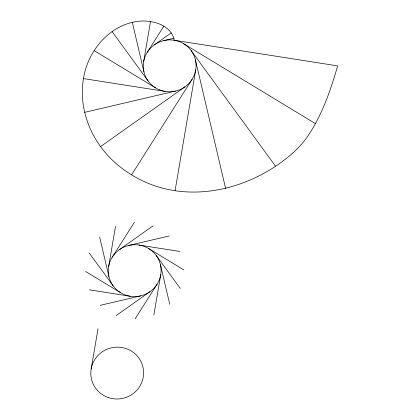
<?xml version="1.0" encoding="UTF-8"?>
<svg xmlns="http://www.w3.org/2000/svg" width="420" height="420" viewBox="0 0 420 420"><rect width="100%" height="100%" fill="white"/><g stroke="black" fill="none" stroke-linecap="round" stroke-linejoin="round"><path stroke-width="0.63" d="M83.501 78.603C77.821 111.211 93.119 145.031 118.445 165.522A111.121 108.927 -12.2 0 0 131.565 174.83C182.758 206.504 248.362 191.63 291.937 153.793A99.619 97.65 -12.2 0 0 306.647 137.786C321.694 116.225 330.409 90.956 337.649 65.882L174.048 40.226L174.022 39.28A6.384 6.258 -12.2 0 0 173.917 38.524C169.853 25.426 154.072 20.464 141.635 21.042C111.421 22.554 87.817 49.833 83.501 78.603L165.302 91.434M91.161 368.991L98.028 328.771M108.654 266.574L115.521 226.359M143.635 61.745L150.507 21.525M153.862 314.963L160.729 274.743M175.103 190.57L195.715 69.914M147.294 52.259L163.79 26.229M131.565 174.83L192.055 79.401M112.308 257.087L134.305 222.385M135.077 318.932L157.075 284.23M154.355 44.835L171.245 32.886M100.548 146.58L184.994 86.819M119.369 249.669L153.148 225.766M116.235 315.556L150.008 291.653M163.753 40.609L173.854 38.246M84.667 112.34L175.597 91.046M128.767 245.443L169.181 235.977M100.202 305.34L140.616 295.88M139.062 245.054L179.965 251.47M89.418 289.847L130.316 296.263M183.677 43.738L315.52 123.674M94.143 50.615L155.668 87.922M148.696 248.566L183.855 269.887M85.528 271.435L120.687 292.75M191.179 50.61L275.399 166.021M112.077 31.584L148.171 81.044M156.193 255.444L180.259 288.419M89.124 252.903L113.19 285.878M195.405 59.803L225.645 188.543M132.316 22.339L143.945 71.852M160.419 264.637L169.727 304.248M99.656 237.074L108.964 276.685M126.063 295.234A26.423 25.904 -12.2 0 0 160.613 265.54A26.423 25.904 -12.2 0 0 117.395 251.207A26.423 25.904 -12.2 0 0 126.063 295.234M108.57 397.645A26.423 25.904 -12.2 0 0 143.126 367.952A26.423 25.904 -12.2 0 0 99.908 353.624A26.423 25.904 -12.2 0 0 108.57 397.645M159.122 89.68A26.423 25.904 -12.2 0 0 195.909 62.711A26.423 25.904 -12.2 0 0 153.993 45.098A26.423 25.904 -12.2 0 0 159.122 89.68"/></g></svg>
